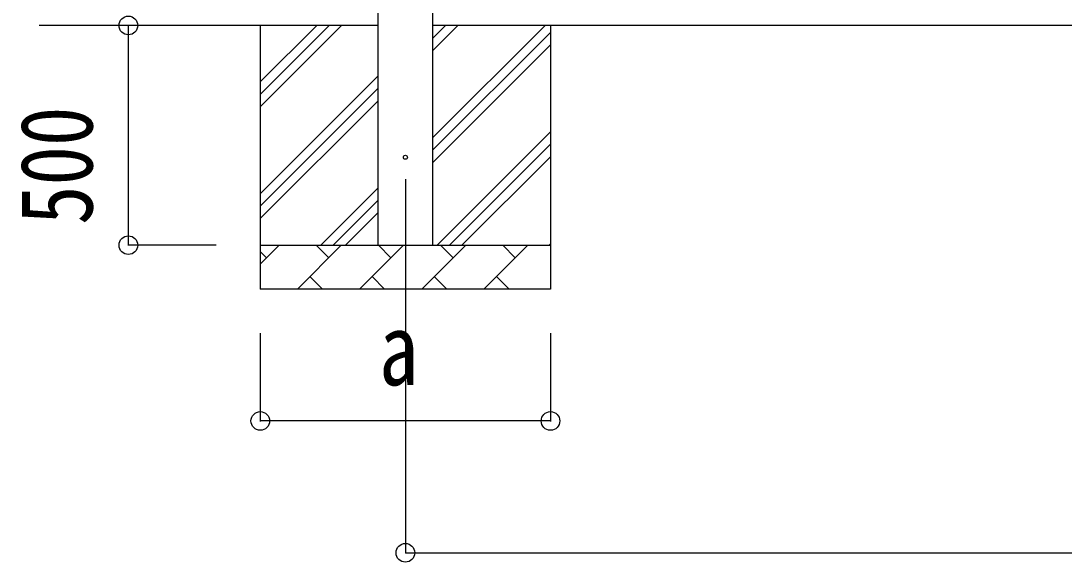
# Model space of a CAD drawing. Units: millimetres, scale not verified. Extents: x -21025 to 21025, y -14850 to 14850.
# Drawn here: x -18285 to -15913, y -12013 to -10782 of the extents above; entities that cross this region are included whole.
import ezdxf
from ezdxf.enums import TextEntityAlignment as Align

# ---------------------------------------------------------------- set-up
doc = ezdxf.new("R2010")
doc.units = ezdxf.units.MM
doc.header["$LTSCALE"] = 60
for name, color, linetype in [('0-4_YKK_12', 2, 'Continuous'), ('0-5_YKK_13', 4, 'Continuous'), ('0-6_YKK_A1', 4, 'Continuous'), ('0-7_YKK_D', 6, 'Continuous')]:
    doc.layers.add(name, color=color, linetype=linetype)
doc.styles.add('ＭＳ ゴシック', font='')
doc.styles.get('ＭＳ ゴシック').set_extended_font_data('MS Gothic')

msp = doc.modelspace()

# ---------------------------------------------------------------- linework, layer by layer
at = {"layer": '0-4_YKK_12'}
msp.add_line((-17410.9, -11142), (-17410.9, -11642), dxfattribs=at)
at = {"layer": '0-5_YKK_13'}
msp.add_circle((-17410.9, -11092), 4.5, dxfattribs=at)
at = {"layer": '0-6_YKK_A1'}
for p, q in [((-17473.4, -7292), (-17473.4, -11292)), ((-17348.4, -11292), (-17348.4, -7292)), ((-17473.4, -10792), (-18243.4, -10792)), ((-17740.9, -10792), (-17740.9, -11392)), ((-17740.9, -10977.05), (-17555.85, -10792)), ((-17740.9, -10948.77), (-17584.13, -10792)), ((-17740.9, -10920.48), (-17612.42, -10792)), ((-9800.4, -10792), (-17348.4, -10792)), ((-17348.4, -11047.1), (-17093.3, -10792)), ((-17348.4, -10849.11), (-17291.29, -10792)), ((-17348.4, -10820.82), (-17319.58, -10792)), ((-17080.9, -10792), (-17080.9, -11392)), ((-17348.4, -11075.38), (-17080.9, -10807.88)), ((-17348.4, -11103.67), (-17080.9, -10836.17)), ((-17740.9, -11175.04), (-17473.4, -10907.54)), ((-17740.9, -11203.32), (-17473.4, -10935.82)), ((-17740.9, -11231.61), (-17473.4, -10964.11)), ((-17338.74, -11292), (-17080.9, -11034.16)), ((-17310.46, -11292), (-17080.9, -11062.44)), ((-17282.18, -11292), (-17080.9, -11090.73)), ((-17603.3, -11292), (-17473.4, -11162.1)), ((-17575.02, -11292), (-17473.4, -11190.38)), ((-17546.73, -11292), (-17473.4, -11218.67)), ((-17740.9, -11292), (-17080.9, -11292)), ((-17740.9, -11334.89), (-17698.01, -11292)), ((-17656.59, -11392), (-17556.59, -11292)), ((-17585.14, -11320.55), (-17613.69, -11292)), ((-17515.17, -11392), (-17415.17, -11292)), ((-17443.72, -11320.55), (-17472.27, -11292)), ((-17373.74, -11392), (-17273.74, -11292)), ((-17302.3, -11320.55), (-17330.85, -11292)), ((-17232.32, -11392), (-17132.32, -11292)), ((-17160.88, -11320.55), (-17189.43, -11292)), ((-17084.19, -11292), (-17080.9, -11288.72)), ((-17726.56, -11320.55), (-17740.9, -11306.21)), ((-17628.03, -11363.45), (-17599.48, -11392)), ((-17486.61, -11363.45), (-17458.06, -11392)), ((-17345.19, -11363.45), (-17316.64, -11392)), ((-17203.77, -11363.45), (-17175.22, -11392)), ((-17080.9, -11392), (-17740.9, -11392))]:
    msp.add_line(p, q, dxfattribs=at)
at = {"layer": '0-7_YKK_D'}
for p, q in [((-17840.9, -10792), (-18041.9, -10792)), ((-18040.9, -11292), (-18040.9, -10792)), ((-17840.9, -11292), (-18041.9, -11292)), ((-17740.9, -11492), (-17740.9, -11693)), ((-17410.9, -11492), (-17410.9, -11993)), ((-17080.9, -11492), (-17080.9, -11693)), ((-17080.9, -11692), (-17740.9, -11692)), ((-17410.9, -11992), (-9674.4, -11992))]:
    msp.add_line(p, q, dxfattribs=at)
for centre in [(-18040.9, -10792), (-18040.9, -11292), (-17740.9, -11692), (-17080.9, -11692), (-17410.9, -11992)]:
    msp.add_circle(centre, 21.25, dxfattribs=at)

# ---------------------------------------------------------------- texts
at = {"layer": '0-7_YKK_D', "style": 'ＭＳ ゴシック', "width": 0.8}
msp.add_text('500', height=165, rotation=90, dxfattribs=at).set_placement((-18072.9, -11246), align=Align.BOTTOM_LEFT)
msp.add_text('a', height=165, dxfattribs=at).set_placement((-17470.9, -11660), align=Align.BOTTOM_LEFT)

doc.saveas('drawing.dxf')
